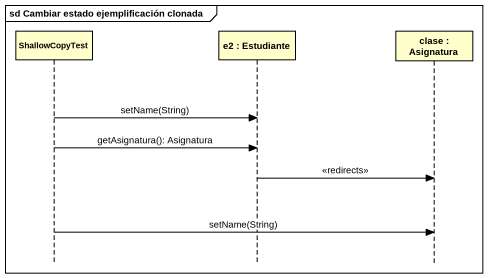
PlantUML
@startuml
mainframe sd Cambiar estado ejemplificación clonada
hide footbox
participant ShallowCopyTest
participant "e2 : Estudiante" as e2
participant "clase : Asignatura" as clase

ShallowCopyTest -> e2 : setName(String)
ShallowCopyTest -> e2 : getAsignatura(): Asignatura
e2 -> clase : <<redirects>>
ShallowCopyTest -> clase : setName(String)
@enduml
